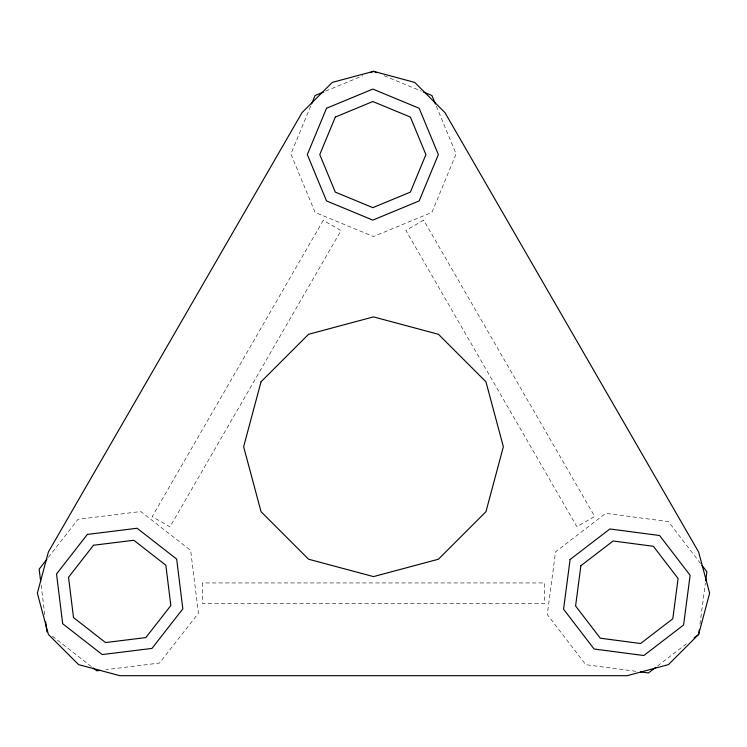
<?xml version="1.0" encoding="UTF-8"?>
<svg xmlns="http://www.w3.org/2000/svg" width="747" height="747" viewBox="0 0 747 747"><rect width="100%" height="100%" fill="white"/><g stroke="black" fill="none" stroke-linecap="round" stroke-linejoin="round"><path stroke-width="0.56" stroke-dasharray="3.73 2.8" d="M699.986 624.193L705.383 583.164M310.677 106.139L290.882 153.938L315.075 212.363L373.5 236.556L431.915 212.363L456.118 153.938L436.313 106.139M48.34 557.365L78.033 519.296L140.791 511.527L190.653 550.418L198.422 613.166L159.531 663.037L105.906 669.667M657.584 665.951L688.594 642.149M325.701 91.115L362.874 75.718M635.921 671.301L585.769 664.699L547.28 614.529L555.535 551.837L605.696 513.338L668.388 521.593L700.583 563.555M384.117 75.718L421.299 91.115M52.355 636.155L91.339 666.557M41.122 585.125L45.081 617.078M202.54 582.94L202.54 603.473L544.647 603.473L544.647 582.94L202.54 582.94M323.255 220.328L152.201 516.607L169.971 526.868L341.024 230.59L323.255 220.328M423.652 220.16L405.873 230.431L576.927 526.7L594.705 516.438L423.652 220.16"/><path stroke-width="1.12" d="M699.229 629.898L698.632 634.455L694.066 637.957M705.682 580.877L706.886 571.763L701.984 565.376M311.555 104.02L315.075 95.513L323.572 92.002M46.93 559.186L39.152 569.158L40.702 581.708M655.763 667.351L648.461 672.954L640.487 671.898M370.307 72.636L373.5 71.32L414.734 82.403L444.932 112.592L698.604 551.968L709.65 593.202L698.604 634.446L668.416 664.634L627.172 675.68L119.828 675.68L78.584 664.634L48.396 634.446L37.35 593.202L48.396 551.968L302.068 112.592L332.266 82.403L373.5 71.348L376.684 72.636M100.201 670.376L96.774 670.797L93.151 667.967M423.418 92.002L431.915 95.513L435.436 104.02M45.642 621.644L46.912 631.906M570.101 559.494L563.555 609.207L594.08 648.994L643.802 655.53L683.58 625.006L690.125 575.293L659.601 535.515L609.888 528.969L570.101 559.494M580.886 565.712L575.582 605.985L600.308 638.209L640.581 643.512L672.795 618.787L678.099 578.514L653.373 546.29L613.11 540.987L580.886 565.712M261.039 381.81L243.634 446.743L261.039 511.676L308.567 559.214L373.5 576.609L438.433 559.214L485.961 511.676L503.366 446.743L485.961 381.81L438.433 334.282L373.5 316.887L308.567 334.282L261.039 381.81M326.514 108.268L307.325 154.592L326.514 200.924L372.837 220.113L419.17 200.924L438.358 154.592L419.17 108.268L372.837 89.08L326.514 108.268M335.319 117.064L319.772 154.592L335.319 192.119L372.837 207.657L410.364 192.119L425.911 154.592L410.364 117.064L372.837 101.527L335.319 117.064M87.362 534.413L56.529 573.957L62.683 623.726L102.227 654.559L151.986 648.405L182.828 608.861L176.675 559.101L137.131 528.26L87.362 534.413M93.506 545.245L68.528 577.272L73.514 617.582L105.542 642.56L145.852 637.574L170.83 605.546L165.843 565.236L133.816 540.258L93.506 545.245"/></g></svg>
